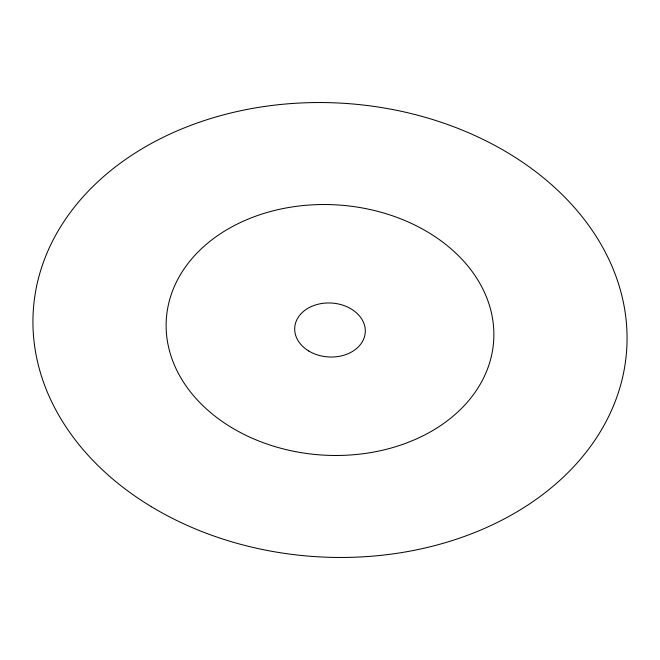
<?xml version="1.0" encoding="UTF-8"?>
<svg xmlns="http://www.w3.org/2000/svg" width="660" height="660" viewBox="0 0 660 660"><rect width="100%" height="100%" fill="white"/><g stroke="black" fill="none" stroke-linecap="round" stroke-linejoin="round"><path stroke-width="0.99" d="M308.764 351.004A35.351 27.002 3.8 0 0 365.054 334.24A35.351 27.002 3.8 0 0 316.173 304.747A35.351 27.002 3.8 0 0 308.764 351.004M231.47 427.482A164.026 125.285 3.8 0 0 492.665 349.685A164.026 125.285 3.8 0 0 265.864 212.834A164.026 125.285 3.8 0 0 231.47 427.482M151.387 506.707A297.338 227.106 3.8 0 0 624.88 365.681A297.338 227.106 3.8 0 0 213.733 117.612A297.338 227.106 3.8 0 0 151.387 506.707"/></g></svg>
